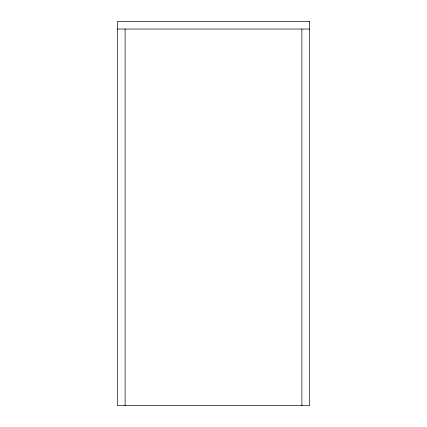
<?xml version="1.0" encoding="UTF-8"?>
<svg xmlns="http://www.w3.org/2000/svg" width="427" height="427" viewBox="0 0 427 427"><rect width="100%" height="100%" fill="white"/><g stroke="black" fill="none" stroke-linecap="round" stroke-linejoin="round"><path stroke-width="0.64" d="M117.425 29.036L309.575 29.036M301.889 29.036L301.889 405.65M125.111 29.036L125.111 405.65M309.575 21.35L117.425 21.35L117.425 405.65L309.575 405.65L309.575 21.35"/></g></svg>
